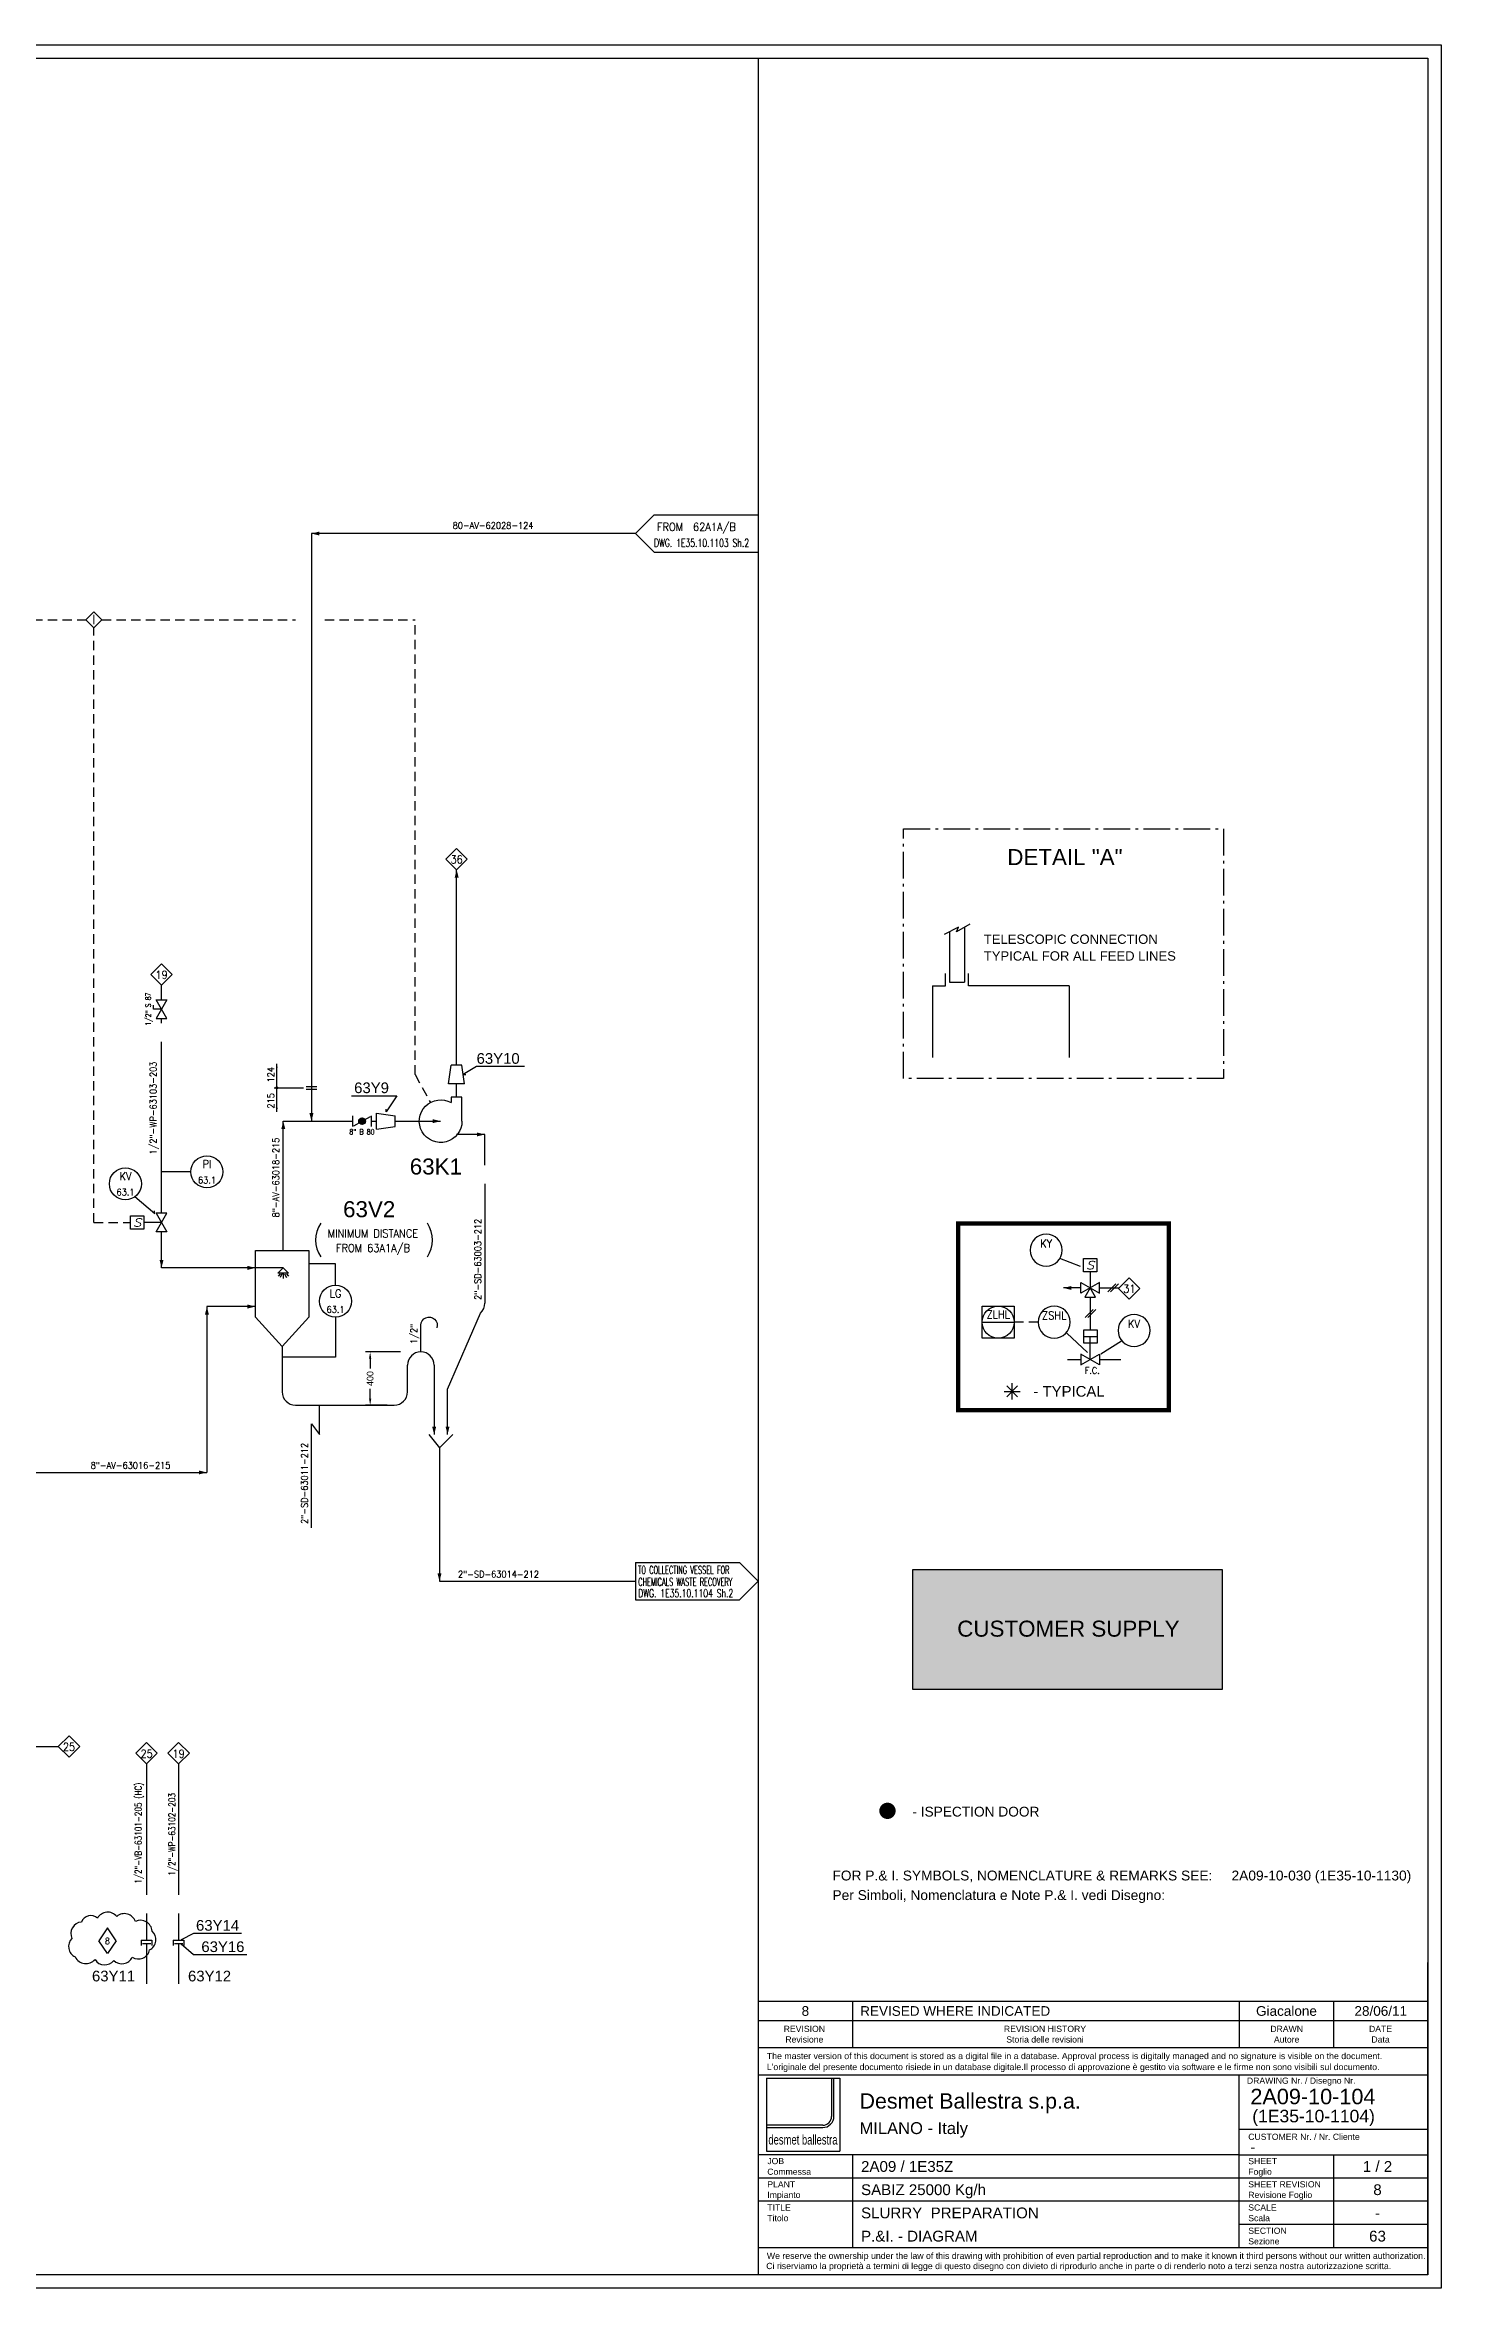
# Model space of a CAD drawing. Extents: x 0 to 119, y 0 to 84.
# Drawn here: x 66.6 to 118.9, y 0 to 84.1 of the extents above; entities that cross this region are included whole.
import ezdxf
from ezdxf.enums import TextEntityAlignment as Align

# ---------------------------------------------------------------- set-up
doc = ezdxf.new("R2010")
doc.units = 0
doc.header["$LTSCALE"] = 0.5
doc.header["$MEASUREMENT"] = 0
doc.linetypes.add('LP', pattern=[2.8, 2, -0.4, 0, -0.4])
doc.linetypes.add('TRATT2', pattern=[1.1, 0.7, -0.4])
doc.layers.get('0').update_dxf_attribs({"linetype": 'CONTINUOUS'})
for name, color, linetype in [('C', 92, 'LP'), ('GREEN', 92, 'CONTINUOUS'), ('NUVOLA', 6, 'CONTINUOUS'), ('OMBRA', 254, 'CONTINUOUS'), ('PI', 7, 'CONTINUOUS'), ('RED', 1, 'CONTINUOUS'), ('S', 7, 'CONTINUOUS'), ('TRATT2', 5, 'TRATT2'), ('Y', 92, 'CONTINUOUS')]:
    doc.layers.add(name, color=color, linetype=linetype)
doc.styles.add('a17', font='arial.ttf', dxfattribs={"height": 0.162})
doc.styles.add('A2', font='arial.ttf', dxfattribs={"height": 0.6})
doc.styles.add('A22', font='arial.ttf', dxfattribs={"height": 0.22})
doc.styles.add('a25', font='arial.ttf', dxfattribs={"height": 0.25})
doc.styles.add('a3', font='arial.ttf', dxfattribs={"height": 0.3})
doc.styles.add('A4', font='arial.ttf', dxfattribs={"height": 0.4})
doc.styles.add('A6', font='arial.ttf', dxfattribs={"height": 0.6})
doc.styles.add('C35', font='COMPLEX', dxfattribs={"width": 0.85, "height": 0.35})
doc.styles.add('fab', font='arial.ttf', dxfattribs={"width": 0.67})
doc.styles.add('S', font='ITALIC', dxfattribs={"height": 6})
doc.styles.add('S2', font='SIMPLEX', dxfattribs={"height": 0.2})
doc.styles.add('S25', font='SIMPLEX', dxfattribs={"width": 0.9, "height": 0.25})
doc.styles.add('S25S', font='SIMPLEX', dxfattribs={"width": 0.7, "height": 0.25})
doc.styles.add('S2S', font='SIMPLEX', dxfattribs={"width": 0.7, "height": 0.2})
doc.styles.add('S3', font='SIMPLEX', dxfattribs={"width": 0.9, "height": 0.3})
doc.styles.add('S35S', font='SIMPLEX', dxfattribs={"width": 0.5, "height": 0.35})
doc.styles.add('S3S', font='SIMPLEX', dxfattribs={"width": 0.7, "height": 0.3})
doc.styles.add('S3SS', font='SIMPLEX.shx', dxfattribs={"width": 0.6, "height": 0.3})
doc.linetypes.add('ZIGZAG', pattern='A,0.0001,-0.2,[131,ltypeshp.shx,S=0.2,R=0,X=-0.2,Y=0],-0.4,[131,ltypeshp.shx,S=0.2,R=180,X=0.2,Y=0],-0.2', length=0.8001)

# ---------------------------------------------------------------- blocks, each defined once
blk = doc.blocks.new('NOMEN', base_point=(35, 22))
for p, q in [((35, 22.8), (34.6, 22.4)), ((35.4, 22.4), (35, 22.8)), ((34.6, 22.4), (35, 22)), ((35, 22), (35.4, 22.4))]:
    blk.add_line(p, q)
at = {"style": 'S3', "width": 0.9}
blk.add_attdef('1', text='', height=0.3, dxfattribs=at).set_placement((35, 22.236), align=Align.CENTER)
blk = doc.blocks.new('LINEA-P')
at = {"style": 'S25', "width": 0.8}
blk.add_attdef('PRO', (0.016, 0.126), '', height=0.25, dxfattribs=at)
at = {"style": 'S25', "flags": 1}
for tag, p, width in [('LINE', (0.016, -0.303), 0.8), ('FROM', (0.016, -0.731), 0.8), ('TO', (0.016, -1.16), 0.8), ('FLUID', (0.016, -1.588), 0.8), ('SIZE', (0.016, -2.017), 0.8), ('CLASS', (0.016, -2.445), 0.8), ('T.C', (0.016, -2.874), 0.8), ('BARS', (0, -3.258), 0.8), ('TRAC', (0, -4.076), 0.9), ('RATING', (0, -3.656), 0.8), ('SPESS', (0, -4.913), 0.8), ('ISOLAT', (0, -4.485), 0.8)]:
    blk.add_attdef(tag, p, '', height=0.25, dxfattribs=dict(at, width=width))
blk = doc.blocks.new('LINEA-S')
at = {"style": 'S25', "width": 0.8}
blk.add_attdef('SER', (0.016, 0.126), '', height=0.25, dxfattribs=at)
at = {"style": 'S25', "flags": 1}
for tag, p, width in [('SLINE', (0.016, -0.303), 0.8), ('DA', (0.016, -0.731), 0.8), ('A', (0.016, -1.16), 0.8), ('FLUIDO', (0.016, -1.588), 0.8), ('CLASSE', (0.016, -2.445), 0.8), ('DIM', (0.016, -2.017), 0.8), ('TEMP', (0.016, -2.874), 0.8), ('BAR', (0, -3.258), 0.8), ('TRACC', (0, -4.076), 0.9), ('RAT', (0, -3.656), 0.8), ('SPESSORE', (0, -4.913), 0.8), ('ISOLAM', (0, -4.485), 0.8)]:
    blk.add_attdef(tag, p, '', height=0.25, dxfattribs=dict(at, width=width))
blk = doc.blocks.new('LOCALE')
blk.add_circle((0, 0), 0.6)
at = {"width": 0.9}
for tag, height, style, p in [('SIGLA', 0.3, 'S3', (0.005, 0.139)), ('NUMERO', 0.25, 'S25', (0.005, -0.436))]:
    blk.add_attdef(tag, text='', height=height, dxfattribs=dict(at, style=style)).set_placement(p, align=Align.CENTER)
blk = doc.blocks.new('FRECC1', base_point=(19.1, 50.4))
blk.add_solid([(19.1, 50.4), (19.4, 50.475), (19.4, 50.325)])
blk = doc.blocks.new('RIDSP')
at = {"layer": 'S'}
for p, q in [((0.7, 0.3), (0, 0.2)), ((0, 0.2), (0, -0.2)), ((0.7, 0.3), (0.7, -0.3)), ((0.7, -0.3), (0, -0.2))]:
    blk.add_line(p, q, dxfattribs=at)
blk = doc.blocks.new('VENTIL', base_point=(51, 5.106))
at = {"layer": 'GREEN'}
for p, q in [((50.2, 5.106), (50.2, 6.006)), ((50.2, 6.006), (50.6, 6.006)), ((50.6, 6.006), (50.6, 5.806))]:
    blk.add_line(p, q, dxfattribs=at)
blk.add_arc((51, 5.106), 0.8, 180, 119.74488, dxfattribs=at)
blk = doc.blocks.new('*X12')
for p, q in [((12.778, 29.501), (12.903, 29.626)), ((12.782, 29.47), (12.934, 29.622)), ((12.786, 29.544), (12.86, 29.618)), ((12.792, 29.444), (12.96, 29.612)), ((12.806, 29.423), (12.981, 29.598)), ((12.823, 29.405), (12.999, 29.581)), ((12.844, 29.391), (13.013, 29.56)), ((12.87, 29.38), (13.023, 29.534)), ((12.9, 29.376), (13.028, 29.504)), ((12.942, 29.382), (13.022, 29.462))]:
    blk.add_line(p, q)
blk = doc.blocks.new('B', base_point=(12.55, 29.5))
for p, q in [((12.55, 29.7), (12.55, 29.3)), ((12.591, 29.322), (13.215, 29.68)), ((13.25, 29.7), (13.25, 29.3))]:
    blk.add_line(p, q)
blk.add_circle((12.903, 29.501), 0.125)
blk.add_blockref('*X12', (0, 0))
at = {"layer": 'S', "style": 'S2', "width": 0.7}
blk.add_attdef('B', text='', height=0.2, dxfattribs=at).set_placement((12.9, 29.807), align=Align.CENTER)
blk = doc.blocks.new('ASTER')
at = {"layer": 'RED'}
for p, q in [((-0.3, 0), (0.3, 0)), ((-0.2, 0.2), (0.2, -0.2)), ((0.2, 0.2), (-0.2, -0.2)), ((0, -0.3), (0, 0.3))]:
    blk.add_line(p, q, dxfattribs=at)
blk = doc.blocks.new('STRUM', base_point=(33, 38))
blk.add_circle((33, 38), 0.6)
at = {"width": 0.9}
for tag, height, style, p in [('2', 0.3, 'S3', (33, 38.1)), ('1', 0.25, 'S25', (33, 37.6))]:
    blk.add_attdef(tag, text='', height=height, dxfattribs=dict(at, style=style)).set_placement(p, align=Align.CENTER)
blk = doc.blocks.new('STRUMC')
blk.add_line((-0.6, 0), (0.6, 0))
blk.add_lwpolyline([(-0.6, 0.6), (0.6, 0.6), (0.6, -0.6), (-0.6, -0.6), (-0.6, 0.6)])
blk.add_circle((0, 0), 0.6)
at = {"style": 'S3', "width": 0.9}
blk.add_attdef('2', text='', height=0.3, dxfattribs=at).set_placement((0.005, 0.139), align=Align.CENTER)
at = {"style": 'S2'}
for tag, p in [('3', (0.8, 0.4)), ('4', (0.8, 0.1))]:
    blk.add_attdef(tag, p, '', height=0.2, dxfattribs=at)
at = {"layer": 'S', "style": 'S25', "width": 0.9}
blk.add_attdef('1', text='', height=0.25, dxfattribs=at).set_placement((0.005, -0.436), align=Align.CENTER)
blk = doc.blocks.new('PRESA', base_point=(70, 41))
at = {"layer": 'S'}
for p, q in [((69.75, 41), (69.75, 41.5)), ((69.75, 41.5), (70.25, 41.5)), ((70.25, 41.5), (70.25, 41)), ((70.25, 41), (69.75, 41))]:
    blk.add_line(p, q, dxfattribs=at)
at = {"layer": 'S', "style": 'S', "width": 1.2}
blk.add_attdef('1', text='', height=0.3, dxfattribs=at).set_placement((70, 41.1), align=Align.CENTER)
blk = doc.blocks.new('K', base_point=(6, 22))
for p, q in [((6, 22.2), (6, 21.8)), ((6, 21.8), (6.7, 22.2)), ((6.7, 21.8), (6, 22.2)), ((6.7, 22.2), (6.7, 21.8))]:
    blk.add_line(p, q)
at = {"layer": 'PI', "style": 'S25S', "width": 0.7}
blk.add_attdef('K', text='', height=0.25, dxfattribs=at).set_placement((6.35, 22.3), align=Align.CENTER)
blk = doc.blocks.new('LINEA', base_point=(21, 32))
at = {"layer": 'S', "style": 'S25', "width": 0.9}
blk.add_attdef('LINE', (21, 32.14), '', height=0.25, dxfattribs=at)
blk = doc.blocks.new('TREV', base_point=(31.1, 15.45))
for p, q in [((30.75, 15.65), (30.75, 15.25)), ((30.75, 15.25), (31.45, 15.65)), ((31.45, 15.25), (30.75, 15.65)), ((30.9, 15.8), (31.3, 15.8)), ((31.1, 15.45), (30.9, 15.8)), ((31.3, 15.8), (31.1, 15.45)), ((31.45, 15.65), (31.45, 15.25))]:
    blk.add_line(p, q)
blk = doc.blocks.new('COMPNEU', base_point=(32.45, 18.2))
for p, q in [((32.6, 18.35), (32.3, 18.05)), ((32.7, 18.35), (32.4, 18.05))]:
    blk.add_line(p, q)
blk = doc.blocks.new('LOSANS')
for p, q in [((0.7, 0.7), (0, 0)), ((0, 0), (0.7, -0.7)), ((0.7, 0.7), (4.6, 0.7)), ((4.6, 0.7), (4.6, -0.7)), ((0.7, -0.7), (4.6, -0.7))]:
    blk.add_line(p, q)
at = {"layer": 'S'}
for tag, p, height, style, width in [('3', (0.8, 0.1), 0.35, 'S35S', 0.5), ('1', (0.8, 0.1), 0.3, 'S3', 0.9), ('4', (0.8, -0.5), 0.35, 'S35S', 0.5), ('2', (0.8, -0.5), 0.3, 'S3', 0.9)]:
    blk.add_attdef(tag, p, '', height=height, dxfattribs=dict(at, style=style, width=width))
blk = doc.blocks.new('TAPPO')
at = {"layer": 'GREEN'}
for p, q in [((0, 0.2), (-0.2, 0.2)), ((0, 0.2), (0, -0.2)), ((0, -0.2), (-0.2, -0.2))]:
    blk.add_line(p, q, dxfattribs=at)
blk = doc.blocks.new('S', base_point=(68, 41))
at = {"layer": 'S'}
for p, q in [((68.35, 41.3), (68.5, 41.3)), ((68.35, 41), (68.35, 41.3)), ((68, 41.2), (68, 40.8)), ((68.7, 40.8), (68, 41.2)), ((68, 40.8), (68.7, 41.2)), ((68.7, 41.2), (68.7, 40.8))]:
    blk.add_line(p, q, dxfattribs=at)
at = {"layer": 'S', "style": 'S2', "width": 0.7}
for p in [(68.35, 41.4), (68.35, 40.5)]:
    blk.add_attdef('S', text='', height=0.2, dxfattribs=at).set_placement(p, align=Align.CENTER)
blk = doc.blocks.new('LOSAND')
for p, q in [((-4.6, 0.7), (-0.7, 0.7)), ((-4.6, 0.7), (-4.6, -0.7)), ((-0.7, 0.7), (0, 0)), ((0, 0), (-0.7, -0.7)), ((-4.6, -0.7), (-0.7, -0.7))]:
    blk.add_line(p, q)
at = {"layer": 'S'}
for tag, p, height, style, width in [('3', (-4.5, 0.1), 0.35, 'S35S', 0.5), ('1', (-4.5, 0.1), 0.3, 'S3', 0.9), ('4', (-4.5, -0.5), 0.35, 'S35S', 0.5), ('2', (-4.5, -0.5), 0.3, 'S3', 0.9)]:
    blk.add_attdef(tag, p, '', height=height, dxfattribs=dict(at, style=style, width=width))
blk = doc.blocks.new('LINEA-L')
at = {"layer": 'S', "style": 'S25', "width": 0.9}
blk.add_attdef('LINE', (0, 0.14), '', height=0.25, dxfattribs=at)
blk = doc.blocks.new('CAMBCLAS', base_point=(70.2, 40.9))
at = {"layer": 'S'}
for p, q in [((69.3, 41), (71.1, 41)), ((70.2, 41), (70.2, 40.9))]:
    blk.add_line(p, q, dxfattribs=at)
blk.add_circle((70.2, 41), 0.0397, dxfattribs=at)
at = {"layer": 'S', "yscale": 0.5, "zscale": 0.5}
for p, xscale in [((69.3, 41), 0.5), ((71.1, 41), -0.5)]:
    blk.add_blockref('FRECC1', p, dxfattribs=dict(at, xscale=xscale))
at = {"layer": 'S', "style": 'S25', "width": 0.9}
blk.add_attdef('1', text='', height=0.25, dxfattribs=at).set_placement((70, 41.1), align=Align.RIGHT)
blk.add_attdef('2', (70.4, 41.1), '', height=0.25, dxfattribs=at)
blk = doc.blocks.new('FLANGIA')
at = {"layer": 'GREEN'}
for p, q in [((0, 0.2), (0, -0.2)), ((0.1, 0.2), (0.1, -0.2))]:
    blk.add_line(p, q, dxfattribs=at)
blk = doc.blocks.new('I')
for p, q in [((-0.3, 0.3), (0, 0.6)), ((0, 0), (-0.3, 0.3)), ((0.3, 0.3), (0, 0.6)), ((0, 0), (0.3, 0.3))]:
    blk.add_line(p, q)
at = {"style": 'C35', "width": 0.85}
blk.add_text('I', height=0.35, dxfattribs=at).set_placement((0, 0.134), align=Align.CENTER)
blk = doc.blocks.new('REV')
at = {"layer": 'GREEN'}
for p, q in [((0, 0.48), (-0.32, 0)), ((0, -0.48), (-0.32, 0)), ((0.32, 0), (0, 0.48)), ((0.32, 0), (0, -0.48))]:
    blk.add_line(p, q, dxfattribs=at)
at = {"layer": 'Y', "color": 7, "style": 'S3', "width": 0.9}
blk.add_attdef('REV', text='', height=0.24, dxfattribs=at).set_placement((0, -0.13), align=Align.CENTER)

msp = doc.modelspace()

# ---------------------------------------------------------------- hatches: boundary and pattern name
at = {"layer": 'OMBRA'}
msp.add_hatch(color=256, dxfattribs=at).paths.add_polyline_path([(99.092, 26.943), (110.687, 26.943), (110.687, 22.449), (99.092, 22.449)])

# ---------------------------------------------------------------- linework, layer by layer
for p, q in [((0, 84.1), (118.9, 84.1)), ((118.9, 84.1), (118.9, 0)), ((88.7, 65.78), (76.551, 65.78)), ((76.551, 65.78), (76.551, 43.75)), ((81.993, 45.85), (81.993, 53.177)), ((100.802, 51.027), (100.268, 50.749)), ((100.47, 50.854), (100.47, 48.963)), ((101.229, 51.133), (100.726, 50.842)), ((100.726, 50.842), (100.802, 51.027)), ((101.03, 51.017), (101.03, 48.963)), ((70.931, 48.3), (70.931, 48.85)), ((100.47, 48.963), (101.03, 48.963)), ((70.931, 47.425), (70.931, 47.6)), ((70.931, 40.3), (70.931, 46.725)), ((75.151, 45), (76.251, 45)), ((81.993, 44.65), (81.993, 45.15)), ((75.493, 43.75), (78.093, 43.75)), ((75.493, 38.9), (75.493, 43.75)), ((78.793, 43.75), (78.993, 43.75)), ((79.693, 43.75), (81.393, 43.75)), ((83.051, 43.25), (81.993, 43.25)), ((83.051, 42.1), (83.051, 43.25)), ((72.031, 41.85), (70.931, 41.85)), ((83.051, 41.4), (83.051, 36.926)), ((70.931, 39.95), (70.264, 39.95)), ((70.931, 38.25), (70.931, 39.6)), ((75.493, 38.25), (70.931, 38.25)), ((75.293, 38.05), (75.493, 38.25)), ((75.693, 38.05), (75.293, 38.05)), ((75.376, 38.031), (75.296, 37.937)), ((75.442, 38.025), (75.378, 37.888)), ((75.493, 38.25), (75.693, 38.05)), ((75.493, 38.05), (75.493, 37.85)), ((75.545, 38.025), (75.609, 37.888)), ((75.611, 38.031), (75.691, 37.937)), ((77.451, 38.4), (76.451, 38.4)), ((77.451, 37.6), (77.451, 38.4)), ((104.593, 38.615), (105.362, 38.31)), ((105.738, 38.101), (105.738, 37.497)), ((105.388, 37.497), (104.739, 37.497)), ((105.738, 37.147), (105.738, 35.915)), ((106.088, 37.497), (106.818, 37.497)), ((74.451, 36.8), (72.631, 36.8)), ((72.631, 36.8), (72.631, 30.58)), ((77.451, 36.4), (77.451, 34.9)), ((81.651, 33.7), (82.882, 36.551)), ((104.863, 35.804), (105.643, 35.074)), ((105.507, 35.682), (106.005, 35.682)), ((105.743, 34.815), (105.743, 35.682)), ((106.919, 35.502), (106.146, 35.016)), ((75.451, 35.3), (75.451, 33.6)), ((77.451, 34.9), (75.451, 34.9)), ((80.151, 33.6), (80.151, 34.6)), ((80.651, 35.1), (80.651, 35.1)), ((81.151, 34.6), (81.151, 32)), ((81.651, 32), (81.651, 33.7)), ((75.951, 33.1), (79.651, 33.1)), ((81.351, 31.5), (81.351, 26.5)), ((55.64, 30.58), (72.631, 30.58)), ((81.351, 26.5), (88.7, 26.5)), ((59.888, 20.306), (67.061, 20.306)), ((70.372, 19.65), (70.372, 14.75)), ((71.572, 19.65), (71.572, 14.75)), ((70.372, 14.05), (70.372, 13.05)), ((71.572, 14.05), (71.572, 13.05)), ((70.53, 12.905), (70.214, 12.905)), ((70.372, 12.905), (70.372, 12.705)), ((71.73, 12.905), (71.414, 12.905)), ((71.572, 12.905), (71.572, 12.705)), ((96.834, 10.751), (96.834, 9.008)), ((111.331, 10.751), (111.331, 9.008)), ((114.866, 10.751), (114.866, 9.008)), ((96.834, 4.998), (96.834, 1.516)), ((114.866, 4.998), (114.866, 1.516)), ((118.9, 0), (0, 0))]:
    msp.add_line(p, q)
at = {"linetype": 'Continuous'}
for p, q in [((79.889, 35.1), (78.571, 35.1)), ((78.751, 34.85), (78.751, 34.482)), ((78.751, 33.35), (78.751, 33.718)), ((79.389, 33.1), (78.571, 33.1))]:
    msp.add_line(p, q, dxfattribs=at)
at = {"linetype": 'ZIGZAG'}
for p, q in [((70.372, 12.705), (70.372, 11.405)), ((71.572, 12.705), (71.572, 11.405))]:
    msp.add_line(p, q, dxfattribs=at)
at = {"color": 0}
for p, q in [((118.4, 10.751), (93.3, 10.751)), ((93.611, 7.873), (96.352, 7.873)), ((93.611, 7.873), (93.611, 5.132)), ((96.049, 7.873), (96.049, 6.439)), ((96.138, 6.439), (96.138, 7.873)), ((96.352, 7.873), (96.352, 5.132)), ((95.719, 6.109), (93.611, 6.109)), ((93.611, 6.02), (95.719, 6.02)), ((93.611, 5.132), (96.352, 5.132)), ((118.4, 4.127), (93.3, 4.127)), ((118.4, 3.257), (93.3, 3.257)), ((118.4, 2.386), (111.331, 2.386))]:
    msp.add_line(p, q, dxfattribs=at)
at = {"color": 1, "linetype": 'LP'}
msp.add_lwpolyline([(98.743, 54.704), (110.742, 54.704), (110.742, 45.35), (98.743, 45.35)], close=True, dxfattribs=at)
for points in [[(84.536, 45.8), (82.736, 45.8), (82.236, 45.5), (82.336, 45.5)], [(78.051, 44.7), (79.751, 44.7), (79.351, 44.1), (79.351, 44.2)], [(69.93, 40.927), (70.677, 40.289), (70.661, 40.392)], [(76.551, 28.5), (76.551, 32.4), (76.851, 32), (76.851, 33.1)], [(80.951, 32), (81.351, 31.5), (81.851, 32)], [(73.93, 13.3), (72.13, 13.3), (71.666, 13.057)], [(74.13, 12.5), (72.13, 12.5), (71.666, 12.894)]]:
    msp.add_lwpolyline(points)
msp.add_lwpolyline([(80.651, 35.1), (80.651, 36.1, -1.18046), (81.251, 36, 5.810333)], format="xyb")
for centre, start, end in [((82.551, 36.926), 311.42367, 0), ((80.651, 34.6), 90, 180), ((80.651, 34.6), 0, 90), ((75.951, 33.6), 180, 270), ((79.651, 33.6), 270, 0)]:
    msp.add_arc(centre, 0.5, start, end)
at = {"color": 0}
for radius in [0.418, 0.33]:
    msp.add_arc((95.719, 6.439), radius, 269.99996, 0.00004, dxfattribs=at)
at = {"linetype": 'Continuous'}
for points in [[(78.709, 34.85), (78.793, 34.85), (78.751, 35.1)], [(78.709, 33.35), (78.793, 33.35), (78.751, 33.1)]]:
    msp.add_solid(points, dxfattribs=at)
at = {"layer": 'GREEN'}
for p, q in [((99.838, 48.823), (99.838, 46.138)), ((99.838, 48.823), (100.323, 48.823)), ((100.323, 48.823), (100.323, 49.285)), ((101.176, 48.823), (101.176, 49.285)), ((104.954, 48.823), (101.176, 48.823)), ((104.954, 48.823), (104.954, 46.138)), ((74.451, 38.9), (76.451, 38.9)), ((74.451, 36.4), (74.451, 38.9)), ((76.451, 38.9), (76.451, 36.4)), ((75.451, 35.3), (74.451, 36.4)), ((76.451, 36.4), (75.451, 35.3))]:
    msp.add_line(p, q, dxfattribs=at)
at = {"layer": 'GREEN', "const_width": 0.16}
msp.add_lwpolyline([(100.793, 39.915), (100.793, 32.915), (108.693, 32.915), (108.693, 39.915)], close=True, dxfattribs=at)
at = {"layer": 'GREEN'}
for centre, start, end in [((77.818, 39.291), 145.66978, 214.33022), ((79.973, 39.291), 325.66978, 34.33022)]:
    msp.add_arc(centre, 1.117, start, end, dxfattribs=at)
at = {"layer": 'NUVOLA'}
msp.add_lwpolyline([(67.925, 13.726, 0.520567), (67.57, 13.11, 0.520567), (67.692, 12.415, 0.520567), (68.437, 12.317, 0.520567), (69.139, 12.287, 0.520567), (69.832, 12.409, 0.520567), (70.484, 12.679, 0.520567), (70.577, 13.388, 0.520567), (69.951, 13.749, 0.520567), (69.249, 13.937, 0.520567), (68.531, 13.874, 0.520567)], format="xyb", close=True, dxfattribs=at)
at = {"layer": 'OMBRA'}
msp.add_lwpolyline([(99.092, 26.943), (110.687, 26.943), (110.687, 22.449), (99.092, 22.449)], close=True, dxfattribs=at)
at = {"layer": 'RED'}
for p, q in [((0.5, 83.6), (118.4, 83.6)), ((93.3, 83.6), (93.3, 0.5)), ((118.4, 83.6), (118.4, 0.5)), ((104.893, 34.815), (105.393, 34.815)), ((106.093, 34.815), (106.893, 34.815)), ((93.3, 12.205), (93.3, 0.524)), ((118.4, 0.5), (118.4, 12.205)), ((118.4, 10.024), (93.3, 10.024)), ((118.4, 9.008), (93.3, 9.008)), ((93.3, 7.993), (118.4, 7.993)), ((111.331, 1.516), (111.331, 7.993)), ((118.4, 5.944), (111.331, 5.944)), ((111.331, 4.998), (93.3, 4.998)), ((111.331, 4.998), (118.4, 4.998)), ((118.4, 1.516), (93.3, 1.516)), ((118.4, 0.5), (0.5, 0.5)), ((118.4, 0.5), (93.3, 0.5))]:
    msp.add_line(p, q, dxfattribs=at)
at = {"layer": 'RED', "const_width": 0.306}
msp.add_lwpolyline([(97.991, 17.894, 1), (98.297, 17.894, 1)], format="xyb", close=True, dxfattribs=at)
at = {"layer": 'TRATT2'}
for p, q in [((55.673, 62.548), (68.086, 62.548)), ((68.386, 39.954), (68.386, 62.248)), ((68.686, 62.548), (75.951, 62.548)), ((77.051, 62.548), (80.436, 62.548)), ((80.436, 45.494), (80.436, 62.548)), ((80.436, 45.494), (81.009, 44.451)), ((68.386, 39.954), (69.764, 39.954)), ((103.793, 36.215), (102.893, 36.215))]:
    msp.add_line(p, q, dxfattribs=at)

# ---------------------------------------------------------------- block references
ref = msp.add_blockref('LOSANS', (88.7, 65.78))
ref.add_attrib('1', 'FROM  62A1A/B', (89.5, 65.88), dxfattribs={"layer": 'S', "height": 0.3, "style": 'S3', "width": 0.9})
ref.add_attrib('2', 'DWG. 1E35.10.1103 Sh.2', (89.393, 65.28), dxfattribs={"layer": 'S', "height": 0.3, "style": 'S3S', "width": 0.7})
for name, p in [('FRECC1', (76.551, 65.78)), ('I', (68.386, 62.248)), ('FRECC1', (104.739, 37.497)), ('COMPNEU', (106.558, 37.497)), ('COMPNEU', (105.703, 36.535)), ('PRESA', (105.756, 35.431)), ('K', (105.393, 34.815))]:
    msp.add_blockref(name, p)
ref = msp.add_blockref('LINEA-P', (81.828, 65.83))
ref.add_attrib('PRO', '80-AV-62028-124', (81.845, 65.956), dxfattribs={"height": 0.25, "style": 'S25', "width": 0.9})
ref = msp.add_blockref('NOMEN', (81.993, 53.177), dxfattribs=dict(xscale=-1))
ref.add_attrib('1', '36', dxfattribs={"height": 0.3, "style": 'S3', "width": 0.9}).set_placement((81.993, 53.413), align=Align.CENTER)
at = {"xscale": -1, "rotation": 90}
msp.add_blockref('FRECC1', (81.993, 53.177), dxfattribs=at)
for name, p, values in [('NOMEN', (70.931, 48.85), {'1': '19'}), ('LOCALE', (72.631, 41.85), {'SIGLA': 'PI', 'NUMERO': '63.1'}), ('LOCALE', (69.575, 41.4), {'SIGLA': 'KV', 'NUMERO': '63.1'}), ('PRESA', (70.014, 39.7), {'1': 'S'}), ('NOMEN', (107.209, 37.079), {'1': '31'}), ('LOCALE', (77.451, 37), {'SIGLA': 'LG', 'NUMERO': '63.1'}), ('STRUMC', (102.293, 36.215), {'2': 'ZLHL'}), ('LINEA', (105.537, 34.138), {'LINE': 'F.C.'}), ('LINEA', (68.274, 30.58), {'LINE': '8"-AV-63016-215'}), ('LINEA', (82.042, 26.5), {'LINE': '2"-SD-63014-212'}), ('NOMEN', (67.461, 19.906), {'1': '25'}), ('NOMEN', (70.372, 19.65), {'1': '25'}), ('NOMEN', (71.572, 19.65), {'1': '19'}), ('REV', (68.903, 13.025), {'REV': '8'})]:
    msp.add_blockref(name, p).add_auto_attribs(values)
ref = msp.add_blockref('S', (70.931, 47.6), dxfattribs=dict(rotation=90))
ref.add_attrib('S', '1/2" S 87', dxfattribs={"layer": 'S', "height": 0.2, "rotation": 90, "style": 'S2', "width": 0.7}).set_placement((70.531, 47.95), align=Align.CENTER)
ref = msp.add_blockref('LINEA-S', (75.583, 41.71))
ref.add_attrib('SER', '1/2"-WP-63103-203', (70.741, 42.5), dxfattribs={"height": 0.25, "rotation": 90, "style": 'S25', "width": 0.9})
at = {"rotation": 90}
for name, p, values in [('CAMBCLAS', (75.351, 45), {'1': '215', '2': '124'}), ('LINEA', (83.051, 37.05), {'LINE': '2"-SD-63003-212'}), ('LINEA-L', (80.651, 35.4), {'LINE': '1/2"'}), ('LINEA', (76.551, 28.65), {'LINE': '2"-SD-63011-212'}), ('LINEA-S', (70.31, 15.15), {'SER': '1/2"-VB-63101-205 (HC)'}), ('LINEA-S', (71.572, 15.45), {'SER': '1/2"-WP-63102-203'})]:
    msp.add_blockref(name, p, dxfattribs=at).add_auto_attribs(values)
for name, p, rotation in [('RIDSP', (81.993, 45.85), 270), ('FLANGIA', (76.551, 44.953), 90), ('FRECC1', (75.493, 43.75), 270), ('FRECC1', (76.551, 43.75), 90), ('RIDSP', (79.693, 43.75), 180), ('FRECC1', (83.051, 43.25), 180), ('K', (70.931, 40.3), 269.9999999999999), ('FRECC1', (70.931, 38.25), 90), ('FRECC1', (74.451, 38.25), 180), ('FRECC1', (72.631, 36.8), 270), ('FRECC1', (74.451, 36.8), 180), ('FRECC1', (81.151, 32), 90), ('FRECC1', (81.651, 32), 90), ('FRECC1', (72.631, 30.58), 180), ('FRECC1', (81.351, 26.5), 90), ('TAPPO', (70.372, 13.05), 90), ('TAPPO', (71.572, 13.05), 90)]:
    msp.add_blockref(name, p, dxfattribs=dict(rotation=rotation))
at = {"xscale": -1}
for name in ['VENTIL', 'FRECC1']:
    msp.add_blockref(name, (81.393, 43.75), dxfattribs=at)
ref = msp.add_blockref('B', (78.093, 43.75))
ref.add_attrib('B', '8" B 80', dxfattribs={"layer": 'S', "height": 0.2, "style": 'S2S', "width": 0.7}).set_placement((78.443, 43.25), align=Align.CENTER)
ref = msp.add_blockref('LINEA-P', (75.465, 40.125), dxfattribs=dict(rotation=90))
ref.add_attrib('PRO', '8"-AV-63018-215', (75.339, 40.142), dxfattribs={"height": 0.25, "rotation": 90, "style": 'S25', "width": 0.9})
ref = msp.add_blockref('STRUM', (104.093, 38.915), dxfattribs=dict(xscale=-1))
ref.add_attrib('2', 'KY', dxfattribs={"height": 0.3, "style": 'S3', "width": 0.9}).set_placement((104.093, 39.015), align=Align.CENTER)
ref = msp.add_blockref('PRESA', (105.738, 38.101))
ref.add_attrib('1', 'S', dxfattribs={"height": 0.3, "style": 'S', "width": 1.2}).set_placement((105.738, 38.201), align=Align.CENTER)
at = {"yscale": -1}
msp.add_blockref('TREV', (105.738, 37.497), dxfattribs=at)
ref = msp.add_blockref('STRUM', (104.393, 36.215), dxfattribs=dict(xscale=-1))
ref.add_attrib('2', 'ZSHL', dxfattribs={"height": 0.3, "style": 'S3', "width": 0.9}).set_placement((104.393, 36.315), align=Align.CENTER)
ref = msp.add_blockref('STRUM', (107.389, 35.904), dxfattribs=dict(xscale=-1))
ref.add_attrib('2', 'KV', dxfattribs={"height": 0.3, "style": 'S3', "width": 0.9}).set_placement((107.389, 36.004), align=Align.CENTER)
ref = msp.add_blockref('LOSAND', (93.3, 26.5))
ref.add_attrib('1', 'TO COLLECTING VESSEL FOR', (88.796, 26.774), dxfattribs={"layer": 'S', "height": 0.3, "style": 'S3SS', "width": 0.6})
ref.add_attrib('2', 'DWG. 1E35.10.1104 Sh.2', (88.8, 25.9), dxfattribs={"layer": 'S', "height": 0.3, "style": 'S3S', "width": 0.7})
at = {"layer": 'RED'}
msp.add_blockref('ASTER', (102.815, 33.621), dxfattribs=at)

# ---------------------------------------------------------------- texts
at = {"style": 'S3SS', "width": 0.6}
msp.add_text('CHEMICALS WASTE RECOVERY', height=0.3, dxfattribs=at).set_placement((88.8, 26.325))
at = {"lineweight": 30, "style": 'a3'}
for s, height, p in [('FOR P.& I. SYMBOLS, NOMENCLATURE & REMARKS SEE:     2A09-10-030 (1E35-10-1130)', 0.36925, (96.081, 15.284)), ('Per Simboli, Nomenclatura e Note P.& I. vedi Disegno:', 0.36925, (96.081, 14.55)), ('2A09 / 1E35Z', 0.40479, (97.154, 4.359)), ('SABIZ 25000 Kg/h', 0.40479, (97.154, 3.488)), ('SLURRY  PREPARATION', 0.40479, (97.154, 2.618)), ('P.&I. - DIAGRAM', 0.40479, (97.154, 1.747))]:
    msp.add_text(s, height=height, dxfattribs=at).set_placement(p)
for s, height, style, p in [('8', 0.363, 'a25', (95.066, 10.209)), ('Giacalone', 0.3627, 'a25', (113.102, 10.209)), ('28/06/11', 0.3627, 'a25', (116.637, 10.209)), ('REVISION', 0.2321, 'a17', (95.028, 9.604)), ('Revisione', 0.2321, 'a17', (95.028, 9.206)), ('REVISION HISTORY', 0.23214, 'a17', (104.049, 9.604)), ('Storia delle revisioni', 0.23214, 'a17', (104.049, 9.206)), ('DRAWN', 0.2321, 'a17', (113.109, 9.604)), ('Autore', 0.2321, 'a17', (113.109, 9.206)), ('DATE', 0.2321, 'a17', (116.628, 9.604)), ('Data', 0.2321, 'a17', (116.628, 9.206))]:
    msp.add_text(s, height=height, dxfattribs=dict(style=style)).set_placement(p, align=Align.CENTER)
for s, height, style, p in [('REVISED WHERE INDICATED', 0.36272, 'a25', (97.122, 10.209)), ('The master version of this document is stored as a digital file in a database. Approval process is digitally managed and no signature is visible on the document. ', 0.23504, 'a17', (93.622, 8.586)), ("L'originale del presente documento risiede in un database digitale.Il processo di approvazione è gestito via software e le firme non sono visibili sul documento.", 0.23504, 'a17', (93.622, 8.174)), ('DRAWING Nr. / Disegno Nr.', 0.23214, 'a17', (111.618, 7.662)), ('Desmet Ballestra s.p.a.', 0.57454, 'A22', (97.096, 6.731)), ('2A09-10-104', 0.58035, 'A4', (111.75, 6.894)), ('MILANO - Italy', 0.44397, 'a17', (97.096, 5.777)), ('(1E35-10-1104)', 0.46979, 'A22', (111.82, 6.216)), ('CUSTOMER Nr. / Nr. Cliente', 0.23214, 'a17', (111.669, 5.558)), ('JOB', 0.2321, 'a17', (93.639, 4.648)), ('Commessa', 0.2321, 'a17', (93.639, 4.25)), ('SHEET', 0.2321, 'a17', (111.67, 4.648)), ('Foglio', 0.2321, 'a17', (111.67, 4.25)), ('PLANT', 0.2321, 'a17', (93.639, 3.777)), ('Impianto', 0.2321, 'a17', (93.639, 3.38)), ('SHEET REVISION', 0.23214, 'a17', (111.67, 3.777)), ('Revisione Foglio', 0.23214, 'a17', (111.67, 3.38)), ('TITLE', 0.2321, 'a17', (93.639, 2.907)), ('Titolo', 0.2321, 'a17', (93.639, 2.509)), ('SCALE', 0.2321, 'a17', (111.67, 2.907)), ('Scala', 0.2321, 'a17', (111.67, 2.509)), ('SECTION', 0.2321, 'a17', (111.67, 2.036)), ('Sezione', 0.2321, 'a17', (111.67, 1.639)), ('Ci riserviamo la proprietà a termini di legge di questo disegno con divieto di riprodurlo anche in parte o di renderlo noto a terzi senza nostra autorizzazione scritta.', 0.23504, 'a17', (93.598, 0.713)), ('We reserve the ownership under the law of this drawing with prohibition of even partial reproduction and to make it known it third persons without our written authorization.', 0.23504, 'a17', (93.622, 1.094))]:
    msp.add_text(s, height=height, dxfattribs=dict(style=style)).set_placement(p)
at = {"color": 0, "style": 'fab', "width": 0.7}
msp.add_text('desmet ballestra', height=0.36135, dxfattribs=at).set_placement((93.68, 5.383))
at = {"lineweight": 30, "style": 'a3'}
for s, height, p in [('-', 0.405, (111.836, 5.091)), ('1 / 2', 0.4048, (116.515, 4.359)), ('8', 0.405, (116.515, 3.488)), ('-', 0.405, (116.515, 2.618)), ('63', 0.4048, (116.515, 1.747))]:
    msp.add_text(s, height=height, dxfattribs=at).set_placement(p, align=Align.CENTER)
at = {"insert": (78.751, 34.1), "char_height": 0.25, "attachment_point": 5, "rotation": 90}
msp.add_mtext('\\A1;400', dxfattribs=at)
at = {"layer": 'C', "color": 0, "style": 'A2'}
for s, height, p in [('DETAIL "A"', 0.6, (106.957, 53.351)), ('TELESCOPIC CONNECTION ', 0.35, (108.411, 50.397)), ('TYPICAL FOR ALL FEED LINES', 0.35, (108.956, 49.769))]:
    msp.add_text(s, height=height, dxfattribs=at).set_placement(p, align=Align.RIGHT)
at = {"layer": 'GREEN', "style": 'A4'}
for s, p in [('63Y10', (82.741, 45.9)), ('63Y9', (78.151, 44.8)), ('- TYPICAL', (103.615, 33.421))]:
    msp.add_text(s, height=0.4, dxfattribs=at).set_placement(p)
at = {"layer": 'GREEN', "style": 'S3', "width": 0.9}
for s, p in [('MINIMUM DISTANCE', (78.856, 39.391)), ('FROM 63A1A/B', (78.856, 38.843))]:
    msp.add_text(s, height=0.3, dxfattribs=at).set_placement(p, align=Align.CENTER)
at = {"layer": 'GREEN', "color": 7, "style": 'a3'}
msp.add_text('- ISPECTION DOOR', height=0.36732, dxfattribs=at).set_placement((99.079, 17.68))
at = {"layer": 'GREEN', "style": 'A4'}
for s, p in [('63Y14', (73.03, 13.4)), ('63Y16', (73.23, 12.6)), ('63Y11', (69.13, 11.5)), ('63Y12', (72.73, 11.5))]:
    msp.add_text(s, height=0.4, dxfattribs=at).set_placement(p, align=Align.CENTER)
at = {"layer": 'Y', "style": 'A6'}
for s, p in [('63K1', (82.193, 41.75)), ('63V2', (79.693, 40.15)), ('CUSTOMER SUPPLY', (109.095, 24.424))]:
    msp.add_text(s, height=0.6, dxfattribs=at).set_placement(p, align=Align.RIGHT)

doc.saveas('drawing.dxf')
